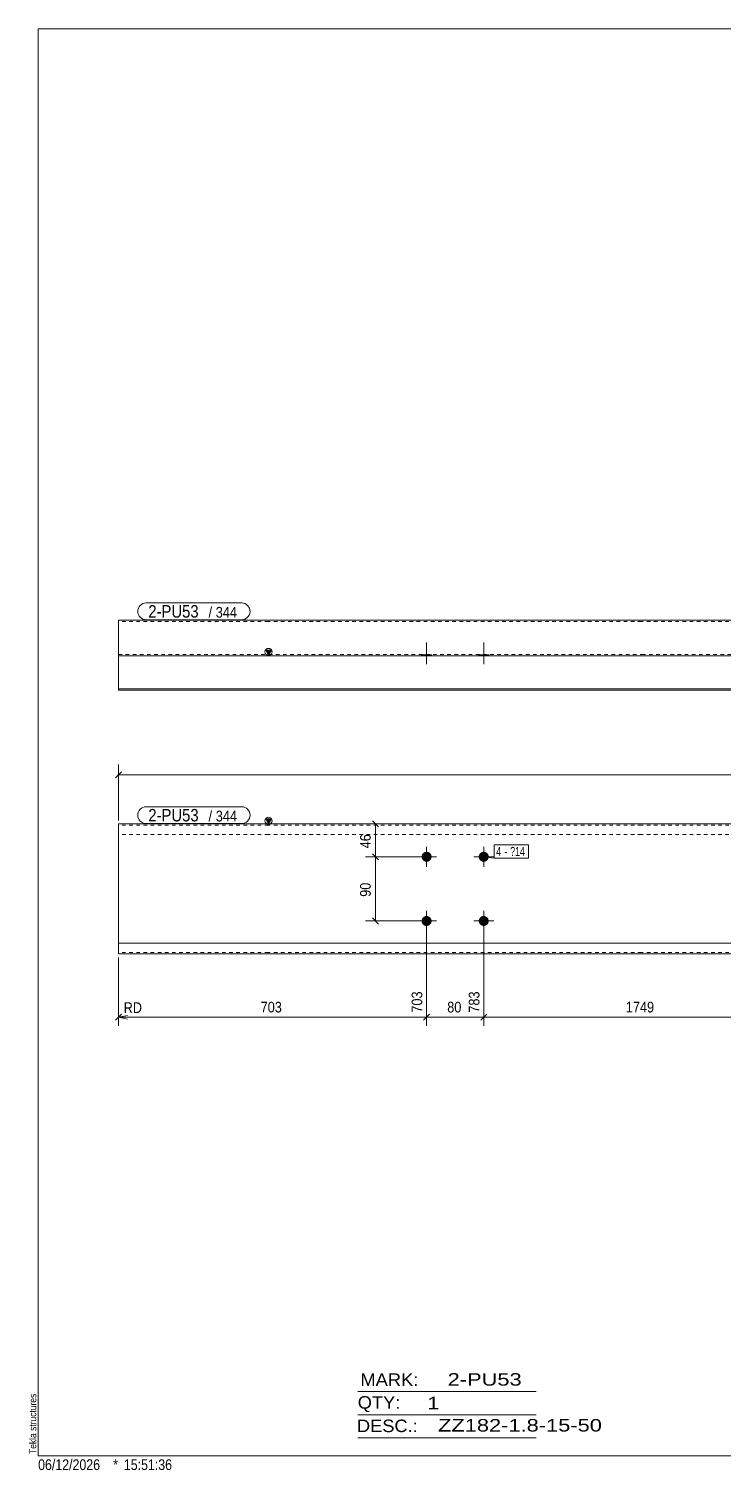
# Model space of a CAD drawing. Header units: millimetres. Extents: x 2 to 579, y 1 to 405.
# Drawn here: x 2.4 to 196.9, y 1 to 405 of the extents above; entities that cross this region are included whole.
import ezdxf

# ---------------------------------------------------------------- set-up
doc = ezdxf.new("R2010")
doc.units = ezdxf.units.MM
doc.linetypes.add('XKITLINE00', pattern=[0])
doc.linetypes.add('XKITLINE01', pattern=[4, 1, -1, 1, -1])
for name, color, linetype, lineweight in [('Bolt', 3, 'Continuous', 0), ('BoltMark', 7, 'Continuous', 0), ('Dimensions', 7, 'Continuous', 0), ('DrawingSheet', 5, 'Continuous', 0), ('OtherObjectType', 7, 'Continuous', 0), ('Part', 2, 'Continuous', 0), ('PartMark', 7, 'Continuous', 0)]:
    doc.layers.add(name, color=color, linetype=linetype, lineweight=lineweight)
doc.styles.add('ARIAL', font='ARIAL.TTF')
doc.styles.add('ARIAL_NARROW', font='ARIALN.TTF')

# ---------------------------------------------------------------- blocks, each defined once
blk = doc.blocks.new('*A1')
at = {"layer": 'Bolt'}
for points in [[(115.19, 172.88), (115.19, 172.84), (115.19, 172.81), (115.19, 172.77), (115.18, 172.74), (115.18, 172.7), (115.17, 172.67), (115.17, 172.64), (115.16, 172.6), (115.15, 172.57), (115.14, 172.54), (115.13, 172.5), (115.12, 172.47), (115.11, 172.44), (115.1, 172.41), (115.09, 172.37), (115.07, 172.34), (115.06, 172.31), (115.04, 172.28), (115.03, 172.25), (115.01, 172.22), (114.99, 172.19), (114.98, 172.16), (114.96, 172.13), (114.94, 172.1), (114.92, 172.08), (114.9, 172.05), (114.88, 172.02), (114.85, 172), (114.83, 171.97), (114.81, 171.94), (114.78, 171.92), (114.76, 171.9), (114.73, 171.87), (114.71, 171.85), (114.68, 171.83), (114.66, 171.81), (114.63, 171.79), (114.6, 171.77), (114.57, 171.75), (114.54, 171.73), (114.51, 171.71), (114.48, 171.69), (114.45, 171.68), (114.42, 171.66), (114.39, 171.64), (114.36, 171.63), (114.33, 171.62), (114.3, 171.6), (114.27, 171.59), (114.23, 171.58), (114.2, 171.57), (114.17, 171.56), (114.13, 171.55), (114.1, 171.54), (114.07, 171.54), (114.03, 171.53), (114, 171.53), (113.97, 171.52), (113.93, 171.52), (113.9, 171.51), (113.86, 171.51), (113.83, 171.51), (113.79, 171.51), (113.76, 171.51), (113.73, 171.51), (113.69, 171.51), (113.66, 171.52), (113.62, 171.52), (113.59, 171.53), (113.55, 171.53), (113.52, 171.54), (113.49, 171.54), (113.45, 171.55), (113.42, 171.56), (113.39, 171.57), (113.35, 171.58), (113.32, 171.59), (113.29, 171.6), (113.26, 171.62), (113.23, 171.63), (113.2, 171.64), (113.16, 171.66), (113.13, 171.68), (113.1, 171.69), (113.07, 171.71), (113.04, 171.73), (113.02, 171.75), (112.99, 171.77), (112.96, 171.79), (112.93, 171.81), (112.91, 171.83), (112.88, 171.85), (112.85, 171.87), (112.83, 171.9), (112.8, 171.92), (112.78, 171.94), (112.76, 171.97), (112.73, 172), (112.71, 172.02), (112.69, 172.05), (112.67, 172.08), (112.65, 172.1), (112.63, 172.13), (112.61, 172.16), (112.59, 172.19), (112.58, 172.22), (112.56, 172.25), (112.54, 172.28), (112.53, 172.31), (112.51, 172.34), (112.5, 172.37), (112.49, 172.41), (112.48, 172.44), (112.46, 172.47), (112.45, 172.5), (112.44, 172.54), (112.44, 172.57), (112.43, 172.6), (112.42, 172.64), (112.41, 172.67), (112.41, 172.7), (112.4, 172.74), (112.4, 172.77), (112.4, 172.81), (112.4, 172.84), (112.39, 172.88), (112.39, 172.91), (112.39, 172.94), (112.4, 172.98), (112.4, 173.01), (112.4, 173.05), (112.4, 173.08), (112.41, 173.12), (112.41, 173.15), (112.42, 173.18), (112.43, 173.22), (112.44, 173.25), (112.44, 173.28), (112.45, 173.32), (112.46, 173.35), (112.48, 173.38), (112.49, 173.41), (112.5, 173.45), (112.51, 173.48), (112.53, 173.51), (112.54, 173.54), (112.56, 173.57), (112.58, 173.6), (112.59, 173.63), (112.61, 173.66), (112.63, 173.69), (112.65, 173.72), (112.67, 173.74), (112.69, 173.77), (112.71, 173.8), (112.73, 173.82), (112.76, 173.85), (112.78, 173.88), (112.8, 173.9), (112.83, 173.92), (112.85, 173.95), (112.88, 173.97), (112.91, 173.99), (112.93, 174.01), (112.96, 174.03), (112.99, 174.05), (113.02, 174.07), (113.04, 174.09), (113.07, 174.11), (113.1, 174.13), (113.13, 174.14), (113.16, 174.16), (113.2, 174.18), (113.23, 174.19), (113.26, 174.2), (113.29, 174.22), (113.32, 174.23), (113.35, 174.24), (113.39, 174.25), (113.42, 174.26), (113.45, 174.27), (113.49, 174.28), (113.52, 174.28), (113.55, 174.29), (113.59, 174.29), (113.62, 174.3), (113.66, 174.3), (113.69, 174.31), (113.73, 174.31), (113.76, 174.31), (113.79, 174.31), (113.83, 174.31), (113.86, 174.31), (113.9, 174.31), (113.93, 174.3), (113.97, 174.3), (114, 174.29), (114.03, 174.29), (114.07, 174.28), (114.1, 174.28), (114.13, 174.27), (114.17, 174.26), (114.2, 174.25), (114.23, 174.24), (114.27, 174.23), (114.3, 174.22), (114.33, 174.2), (114.36, 174.19), (114.39, 174.18), (114.42, 174.16), (114.45, 174.14), (114.48, 174.13), (114.51, 174.11), (114.54, 174.09), (114.57, 174.07), (114.6, 174.05), (114.63, 174.03), (114.66, 174.01), (114.68, 173.99), (114.71, 173.97), (114.73, 173.95), (114.76, 173.92), (114.78, 173.9), (114.81, 173.88), (114.83, 173.85), (114.85, 173.82), (114.88, 173.8), (114.9, 173.77), (114.92, 173.74), (114.94, 173.72), (114.96, 173.69), (114.98, 173.66), (114.99, 173.63), (115.01, 173.6), (115.03, 173.57), (115.04, 173.54), (115.06, 173.51), (115.07, 173.48), (115.09, 173.45), (115.1, 173.41), (115.11, 173.38), (115.12, 173.35), (115.13, 173.32), (115.14, 173.28), (115.15, 173.25), (115.16, 173.22), (115.17, 173.18), (115.17, 173.15), (115.18, 173.12), (115.18, 173.08), (115.19, 173.05), (115.19, 173.01), (115.19, 172.98), (115.19, 172.94), (115.19, 172.91)], [(131.19, 172.88), (131.19, 172.84), (131.19, 172.81), (131.19, 172.77), (131.18, 172.74), (131.18, 172.7), (131.17, 172.67), (131.17, 172.64), (131.16, 172.6), (131.15, 172.57), (131.14, 172.54), (131.13, 172.5), (131.12, 172.47), (131.11, 172.44), (131.1, 172.41), (131.09, 172.37), (131.07, 172.34), (131.06, 172.31), (131.04, 172.28), (131.03, 172.25), (131.01, 172.22), (130.99, 172.19), (130.98, 172.16), (130.96, 172.13), (130.94, 172.1), (130.92, 172.08), (130.9, 172.05), (130.88, 172.02), (130.85, 172), (130.83, 171.97), (130.81, 171.94), (130.78, 171.92), (130.76, 171.9), (130.73, 171.87), (130.71, 171.85), (130.68, 171.83), (130.66, 171.81), (130.63, 171.79), (130.6, 171.77), (130.57, 171.75), (130.54, 171.73), (130.51, 171.71), (130.48, 171.69), (130.45, 171.68), (130.42, 171.66), (130.39, 171.64), (130.36, 171.63), (130.33, 171.62), (130.3, 171.6), (130.27, 171.59), (130.23, 171.58), (130.2, 171.57), (130.17, 171.56), (130.13, 171.55), (130.1, 171.54), (130.07, 171.54), (130.03, 171.53), (130, 171.53), (129.97, 171.52), (129.93, 171.52), (129.9, 171.51), (129.86, 171.51), (129.83, 171.51), (129.79, 171.51), (129.76, 171.51), (129.73, 171.51), (129.69, 171.51), (129.66, 171.52), (129.62, 171.52), (129.59, 171.53), (129.55, 171.53), (129.52, 171.54), (129.49, 171.54), (129.45, 171.55), (129.42, 171.56), (129.39, 171.57), (129.35, 171.58), (129.32, 171.59), (129.29, 171.6), (129.26, 171.62), (129.23, 171.63), (129.2, 171.64), (129.16, 171.66), (129.13, 171.68), (129.1, 171.69), (129.07, 171.71), (129.04, 171.73), (129.02, 171.75), (128.99, 171.77), (128.96, 171.79), (128.93, 171.81), (128.91, 171.83), (128.88, 171.85), (128.85, 171.87), (128.83, 171.9), (128.8, 171.92), (128.78, 171.94), (128.76, 171.97), (128.73, 172), (128.71, 172.02), (128.69, 172.05), (128.67, 172.08), (128.65, 172.1), (128.63, 172.13), (128.61, 172.16), (128.59, 172.19), (128.58, 172.22), (128.56, 172.25), (128.54, 172.28), (128.53, 172.31), (128.51, 172.34), (128.5, 172.37), (128.49, 172.41), (128.48, 172.44), (128.46, 172.47), (128.45, 172.5), (128.44, 172.54), (128.44, 172.57), (128.43, 172.6), (128.42, 172.64), (128.41, 172.67), (128.41, 172.7), (128.4, 172.74), (128.4, 172.77), (128.4, 172.81), (128.4, 172.84), (128.39, 172.88), (128.39, 172.91), (128.39, 172.94), (128.4, 172.98), (128.4, 173.01), (128.4, 173.05), (128.4, 173.08), (128.41, 173.12), (128.41, 173.15), (128.42, 173.18), (128.43, 173.22), (128.44, 173.25), (128.44, 173.28), (128.45, 173.32), (128.46, 173.35), (128.48, 173.38), (128.49, 173.41), (128.5, 173.45), (128.51, 173.48), (128.53, 173.51), (128.54, 173.54), (128.56, 173.57), (128.58, 173.6), (128.59, 173.63), (128.61, 173.66), (128.63, 173.69), (128.65, 173.72), (128.67, 173.74), (128.69, 173.77), (128.71, 173.8), (128.73, 173.82), (128.76, 173.85), (128.78, 173.88), (128.8, 173.9), (128.83, 173.92), (128.85, 173.95), (128.88, 173.97), (128.91, 173.99), (128.93, 174.01), (128.96, 174.03), (128.99, 174.05), (129.02, 174.07), (129.04, 174.09), (129.07, 174.11), (129.1, 174.13), (129.13, 174.14), (129.16, 174.16), (129.2, 174.18), (129.23, 174.19), (129.26, 174.2), (129.29, 174.22), (129.32, 174.23), (129.35, 174.24), (129.39, 174.25), (129.42, 174.26), (129.45, 174.27), (129.49, 174.28), (129.52, 174.28), (129.55, 174.29), (129.59, 174.29), (129.62, 174.3), (129.66, 174.3), (129.69, 174.31), (129.73, 174.31), (129.76, 174.31), (129.79, 174.31), (129.83, 174.31), (129.86, 174.31), (129.9, 174.31), (129.93, 174.3), (129.97, 174.3), (130, 174.29), (130.03, 174.29), (130.07, 174.28), (130.1, 174.28), (130.13, 174.27), (130.17, 174.26), (130.2, 174.25), (130.23, 174.24), (130.27, 174.23), (130.3, 174.22), (130.33, 174.2), (130.36, 174.19), (130.39, 174.18), (130.42, 174.16), (130.45, 174.14), (130.48, 174.13), (130.51, 174.11), (130.54, 174.09), (130.57, 174.07), (130.6, 174.05), (130.63, 174.03), (130.66, 174.01), (130.68, 173.99), (130.71, 173.97), (130.73, 173.95), (130.76, 173.92), (130.78, 173.9), (130.81, 173.88), (130.83, 173.85), (130.85, 173.82), (130.88, 173.8), (130.9, 173.77), (130.92, 173.74), (130.94, 173.72), (130.96, 173.69), (130.98, 173.66), (130.99, 173.63), (131.01, 173.6), (131.03, 173.57), (131.04, 173.54), (131.06, 173.51), (131.07, 173.48), (131.09, 173.45), (131.1, 173.41), (131.11, 173.38), (131.12, 173.35), (131.13, 173.32), (131.14, 173.28), (131.15, 173.25), (131.16, 173.22), (131.17, 173.18), (131.17, 173.15), (131.18, 173.12), (131.18, 173.08), (131.19, 173.05), (131.19, 173.01), (131.19, 172.98), (131.19, 172.94), (131.19, 172.91)], [(115.19, 154.88), (115.19, 154.84), (115.19, 154.81), (115.19, 154.77), (115.18, 154.74), (115.18, 154.7), (115.17, 154.67), (115.17, 154.64), (115.16, 154.6), (115.15, 154.57), (115.14, 154.54), (115.13, 154.5), (115.12, 154.47), (115.11, 154.44), (115.1, 154.41), (115.09, 154.37), (115.07, 154.34), (115.06, 154.31), (115.04, 154.28), (115.03, 154.25), (115.01, 154.22), (114.99, 154.19), (114.98, 154.16), (114.96, 154.13), (114.94, 154.1), (114.92, 154.08), (114.9, 154.05), (114.88, 154.02), (114.85, 154), (114.83, 153.97), (114.81, 153.94), (114.78, 153.92), (114.76, 153.9), (114.73, 153.87), (114.71, 153.85), (114.68, 153.83), (114.66, 153.81), (114.63, 153.79), (114.6, 153.77), (114.57, 153.75), (114.54, 153.73), (114.51, 153.71), (114.48, 153.69), (114.45, 153.68), (114.42, 153.66), (114.39, 153.64), (114.36, 153.63), (114.33, 153.62), (114.3, 153.6), (114.27, 153.59), (114.23, 153.58), (114.2, 153.57), (114.17, 153.56), (114.13, 153.55), (114.1, 153.54), (114.07, 153.54), (114.03, 153.53), (114, 153.53), (113.97, 153.52), (113.93, 153.52), (113.9, 153.51), (113.86, 153.51), (113.83, 153.51), (113.79, 153.51), (113.76, 153.51), (113.73, 153.51), (113.69, 153.51), (113.66, 153.52), (113.62, 153.52), (113.59, 153.53), (113.55, 153.53), (113.52, 153.54), (113.49, 153.54), (113.45, 153.55), (113.42, 153.56), (113.39, 153.57), (113.35, 153.58), (113.32, 153.59), (113.29, 153.6), (113.26, 153.62), (113.23, 153.63), (113.2, 153.64), (113.16, 153.66), (113.13, 153.68), (113.1, 153.69), (113.07, 153.71), (113.04, 153.73), (113.02, 153.75), (112.99, 153.77), (112.96, 153.79), (112.93, 153.81), (112.91, 153.83), (112.88, 153.85), (112.85, 153.87), (112.83, 153.9), (112.8, 153.92), (112.78, 153.94), (112.76, 153.97), (112.73, 154), (112.71, 154.02), (112.69, 154.05), (112.67, 154.08), (112.65, 154.1), (112.63, 154.13), (112.61, 154.16), (112.59, 154.19), (112.58, 154.22), (112.56, 154.25), (112.54, 154.28), (112.53, 154.31), (112.51, 154.34), (112.5, 154.37), (112.49, 154.41), (112.48, 154.44), (112.46, 154.47), (112.45, 154.5), (112.44, 154.54), (112.44, 154.57), (112.43, 154.6), (112.42, 154.64), (112.41, 154.67), (112.41, 154.7), (112.4, 154.74), (112.4, 154.77), (112.4, 154.81), (112.4, 154.84), (112.39, 154.88), (112.39, 154.91), (112.39, 154.94), (112.4, 154.98), (112.4, 155.01), (112.4, 155.05), (112.4, 155.08), (112.41, 155.12), (112.41, 155.15), (112.42, 155.18), (112.43, 155.22), (112.44, 155.25), (112.44, 155.28), (112.45, 155.32), (112.46, 155.35), (112.48, 155.38), (112.49, 155.41), (112.5, 155.45), (112.51, 155.48), (112.53, 155.51), (112.54, 155.54), (112.56, 155.57), (112.58, 155.6), (112.59, 155.63), (112.61, 155.66), (112.63, 155.69), (112.65, 155.72), (112.67, 155.74), (112.69, 155.77), (112.71, 155.8), (112.73, 155.82), (112.76, 155.85), (112.78, 155.88), (112.8, 155.9), (112.83, 155.92), (112.85, 155.95), (112.88, 155.97), (112.91, 155.99), (112.93, 156.01), (112.96, 156.03), (112.99, 156.05), (113.02, 156.07), (113.04, 156.09), (113.07, 156.11), (113.1, 156.13), (113.13, 156.14), (113.16, 156.16), (113.2, 156.18), (113.23, 156.19), (113.26, 156.2), (113.29, 156.22), (113.32, 156.23), (113.35, 156.24), (113.39, 156.25), (113.42, 156.26), (113.45, 156.27), (113.49, 156.28), (113.52, 156.28), (113.55, 156.29), (113.59, 156.29), (113.62, 156.3), (113.66, 156.3), (113.69, 156.31), (113.73, 156.31), (113.76, 156.31), (113.79, 156.31), (113.83, 156.31), (113.86, 156.31), (113.9, 156.31), (113.93, 156.3), (113.97, 156.3), (114, 156.29), (114.03, 156.29), (114.07, 156.28), (114.1, 156.28), (114.13, 156.27), (114.17, 156.26), (114.2, 156.25), (114.23, 156.24), (114.27, 156.23), (114.3, 156.22), (114.33, 156.2), (114.36, 156.19), (114.39, 156.18), (114.42, 156.16), (114.45, 156.14), (114.48, 156.13), (114.51, 156.11), (114.54, 156.09), (114.57, 156.07), (114.6, 156.05), (114.63, 156.03), (114.66, 156.01), (114.68, 155.99), (114.71, 155.97), (114.73, 155.95), (114.76, 155.92), (114.78, 155.9), (114.81, 155.88), (114.83, 155.85), (114.85, 155.82), (114.88, 155.8), (114.9, 155.77), (114.92, 155.74), (114.94, 155.72), (114.96, 155.69), (114.98, 155.66), (114.99, 155.63), (115.01, 155.6), (115.03, 155.57), (115.04, 155.54), (115.06, 155.51), (115.07, 155.48), (115.09, 155.45), (115.1, 155.41), (115.11, 155.38), (115.12, 155.35), (115.13, 155.32), (115.14, 155.28), (115.15, 155.25), (115.16, 155.22), (115.17, 155.18), (115.17, 155.15), (115.18, 155.12), (115.18, 155.08), (115.19, 155.05), (115.19, 155.01), (115.19, 154.98), (115.19, 154.94), (115.19, 154.91)], [(131.19, 154.88), (131.19, 154.84), (131.19, 154.81), (131.19, 154.77), (131.18, 154.74), (131.18, 154.7), (131.17, 154.67), (131.17, 154.64), (131.16, 154.6), (131.15, 154.57), (131.14, 154.54), (131.13, 154.5), (131.12, 154.47), (131.11, 154.44), (131.1, 154.41), (131.09, 154.37), (131.07, 154.34), (131.06, 154.31), (131.04, 154.28), (131.03, 154.25), (131.01, 154.22), (130.99, 154.19), (130.98, 154.16), (130.96, 154.13), (130.94, 154.1), (130.92, 154.08), (130.9, 154.05), (130.88, 154.02), (130.85, 154), (130.83, 153.97), (130.81, 153.94), (130.78, 153.92), (130.76, 153.9), (130.73, 153.87), (130.71, 153.85), (130.68, 153.83), (130.66, 153.81), (130.63, 153.79), (130.6, 153.77), (130.57, 153.75), (130.54, 153.73), (130.51, 153.71), (130.48, 153.69), (130.45, 153.68), (130.42, 153.66), (130.39, 153.64), (130.36, 153.63), (130.33, 153.62), (130.3, 153.6), (130.27, 153.59), (130.23, 153.58), (130.2, 153.57), (130.17, 153.56), (130.13, 153.55), (130.1, 153.54), (130.07, 153.54), (130.03, 153.53), (130, 153.53), (129.97, 153.52), (129.93, 153.52), (129.9, 153.51), (129.86, 153.51), (129.83, 153.51), (129.79, 153.51), (129.76, 153.51), (129.73, 153.51), (129.69, 153.51), (129.66, 153.52), (129.62, 153.52), (129.59, 153.53), (129.55, 153.53), (129.52, 153.54), (129.49, 153.54), (129.45, 153.55), (129.42, 153.56), (129.39, 153.57), (129.35, 153.58), (129.32, 153.59), (129.29, 153.6), (129.26, 153.62), (129.23, 153.63), (129.2, 153.64), (129.16, 153.66), (129.13, 153.68), (129.1, 153.69), (129.07, 153.71), (129.04, 153.73), (129.02, 153.75), (128.99, 153.77), (128.96, 153.79), (128.93, 153.81), (128.91, 153.83), (128.88, 153.85), (128.85, 153.87), (128.83, 153.9), (128.8, 153.92), (128.78, 153.94), (128.76, 153.97), (128.73, 154), (128.71, 154.02), (128.69, 154.05), (128.67, 154.08), (128.65, 154.1), (128.63, 154.13), (128.61, 154.16), (128.59, 154.19), (128.58, 154.22), (128.56, 154.25), (128.54, 154.28), (128.53, 154.31), (128.51, 154.34), (128.5, 154.37), (128.49, 154.41), (128.48, 154.44), (128.46, 154.47), (128.45, 154.5), (128.44, 154.54), (128.44, 154.57), (128.43, 154.6), (128.42, 154.64), (128.41, 154.67), (128.41, 154.7), (128.4, 154.74), (128.4, 154.77), (128.4, 154.81), (128.4, 154.84), (128.39, 154.88), (128.39, 154.91), (128.39, 154.94), (128.4, 154.98), (128.4, 155.01), (128.4, 155.05), (128.4, 155.08), (128.41, 155.12), (128.41, 155.15), (128.42, 155.18), (128.43, 155.22), (128.44, 155.25), (128.44, 155.28), (128.45, 155.32), (128.46, 155.35), (128.48, 155.38), (128.49, 155.41), (128.5, 155.45), (128.51, 155.48), (128.53, 155.51), (128.54, 155.54), (128.56, 155.57), (128.58, 155.6), (128.59, 155.63), (128.61, 155.66), (128.63, 155.69), (128.65, 155.72), (128.67, 155.74), (128.69, 155.77), (128.71, 155.8), (128.73, 155.82), (128.76, 155.85), (128.78, 155.88), (128.8, 155.9), (128.83, 155.92), (128.85, 155.95), (128.88, 155.97), (128.91, 155.99), (128.93, 156.01), (128.96, 156.03), (128.99, 156.05), (129.02, 156.07), (129.04, 156.09), (129.07, 156.11), (129.1, 156.13), (129.13, 156.14), (129.16, 156.16), (129.2, 156.18), (129.23, 156.19), (129.26, 156.2), (129.29, 156.22), (129.32, 156.23), (129.35, 156.24), (129.39, 156.25), (129.42, 156.26), (129.45, 156.27), (129.49, 156.28), (129.52, 156.28), (129.55, 156.29), (129.59, 156.29), (129.62, 156.3), (129.66, 156.3), (129.69, 156.31), (129.73, 156.31), (129.76, 156.31), (129.79, 156.31), (129.83, 156.31), (129.86, 156.31), (129.9, 156.31), (129.93, 156.3), (129.97, 156.3), (130, 156.29), (130.03, 156.29), (130.07, 156.28), (130.1, 156.28), (130.13, 156.27), (130.17, 156.26), (130.2, 156.25), (130.23, 156.24), (130.27, 156.23), (130.3, 156.22), (130.33, 156.2), (130.36, 156.19), (130.39, 156.18), (130.42, 156.16), (130.45, 156.14), (130.48, 156.13), (130.51, 156.11), (130.54, 156.09), (130.57, 156.07), (130.6, 156.05), (130.63, 156.03), (130.66, 156.01), (130.68, 155.99), (130.71, 155.97), (130.73, 155.95), (130.76, 155.92), (130.78, 155.9), (130.81, 155.88), (130.83, 155.85), (130.85, 155.82), (130.88, 155.8), (130.9, 155.77), (130.92, 155.74), (130.94, 155.72), (130.96, 155.69), (130.98, 155.66), (130.99, 155.63), (131.01, 155.6), (131.03, 155.57), (131.04, 155.54), (131.06, 155.51), (131.07, 155.48), (131.09, 155.45), (131.1, 155.41), (131.11, 155.38), (131.12, 155.35), (131.13, 155.32), (131.14, 155.28), (131.15, 155.25), (131.16, 155.22), (131.17, 155.18), (131.17, 155.15), (131.18, 155.12), (131.18, 155.08), (131.19, 155.05), (131.19, 155.01), (131.19, 154.98), (131.19, 154.94), (131.19, 154.91)]]:
    blk.add_hatch(color=3, dxfattribs=at).paths.add_polyline_path(points, flags=17)
at = {"layer": 'Bolt', "color": 3, "linetype": 'XKITLINE00', "lineweight": 0}
for p, q in [((113.79, 175.71), (113.79, 170.11)), ((129.79, 175.71), (129.79, 170.11)), ((116.59, 172.91), (110.99, 172.91)), ((132.59, 172.91), (126.99, 172.91)), ((113.79, 157.71), (113.79, 152.11)), ((129.79, 157.71), (129.79, 152.11)), ((116.59, 154.91), (110.99, 154.91)), ((132.59, 154.91), (126.99, 154.91))]:
    blk.add_line(p, q, dxfattribs=at)
blk = doc.blocks.new('*A4')
at = {"layer": 'Part'}
blk.add_hatch(color=2, dxfattribs=at).paths.add_polyline_path([(68.73, 183.51), (70.33, 183.51), (69.53, 182.11)], flags=17)
at = {"layer": 'Part', "color": 2, "linetype": 'XKITLINE00', "lineweight": 0}
for p, q in [((27.5, 182.11), (27.5, 145.71)), ((69.5, 182.11), (27.5, 182.11)), ((69.53, 182.11), (68.73, 183.51)), ((68.73, 183.51), (70.33, 183.51)), ((70.33, 183.51), (69.53, 182.11)), ((173.99, 182.11), (69.6, 182.11)), ((262.48, 182.11), (174.09, 182.11)), ((366.96, 182.11), (262.58, 182.11)), ((419.26, 182.11), (367.06, 182.11)), ((419.26, 182.11), (419.26, 145.71)), ((69.5, 148.71), (27.5, 148.71)), ((27.5, 145.71), (69.5, 145.71)), ((173.99, 148.71), (69.6, 148.71)), ((69.6, 145.71), (173.99, 145.71)), ((262.48, 148.71), (174.09, 148.71)), ((174.09, 145.71), (262.48, 145.71)), ((366.96, 148.71), (262.58, 148.71)), ((262.58, 145.71), (366.96, 145.71)), ((419.26, 148.71), (367.06, 148.71)), ((367.06, 145.71), (419.26, 145.71))]:
    blk.add_line(p, q, dxfattribs=at)
at = {"layer": 'Part', "color": 7, "linetype": 'XKITLINE01', "lineweight": 0}
for p, q in [((69.5, 181.75), (27.5, 181.75)), ((69.5, 179.11), (27.5, 179.11)), ((173.99, 181.75), (69.6, 181.75)), ((173.99, 179.11), (69.6, 179.11)), ((262.48, 181.75), (174.09, 181.75)), ((262.48, 179.11), (174.09, 179.11)), ((366.96, 181.75), (262.58, 181.75)), ((366.96, 179.11), (262.58, 179.11)), ((419.26, 181.75), (367.06, 181.75)), ((419.26, 179.11), (367.06, 179.11)), ((69.5, 146.07), (27.5, 146.07)), ((173.99, 146.07), (69.6, 146.07)), ((262.48, 146.07), (174.09, 146.07)), ((366.96, 146.07), (262.58, 146.07)), ((419.26, 146.07), (367.06, 146.07))]:
    blk.add_line(p, q, dxfattribs=at)
at = {"layer": 'Part', "color": 2, "linetype": 'XKITLINE00', "lineweight": 0}
blk.add_circle((69.53, 183.01), 1, dxfattribs=at)
blk = doc.blocks.new('*A5')
at = {"layer": 'Bolt'}
for points in [[(112.39, 229.25), (112.39, 229.61), (115.19, 229.61), (115.19, 229.25)], [(112.39, 229.25), (112.39, 229.61), (115.19, 229.61), (115.19, 229.25)], [(128.39, 229.25), (128.39, 229.61), (131.19, 229.61), (131.19, 229.25)], [(128.39, 229.25), (128.39, 229.61), (131.19, 229.61), (131.19, 229.25)]]:
    blk.add_hatch(color=3, dxfattribs=at).paths.add_polyline_path(points, flags=17)
at = {"layer": 'Bolt', "color": 3, "linetype": 'XKITLINE00', "lineweight": 0}
for p, q in [((113.79, 232.93), (113.79, 226.93)), ((113.79, 232.93), (113.79, 226.93)), ((129.79, 232.93), (129.79, 226.93)), ((129.79, 232.93), (129.79, 226.93)), ((112.39, 229.61), (112.39, 229.25)), ((112.39, 229.61), (112.39, 229.25)), ((115.19, 229.61), (115.19, 229.25)), ((115.19, 229.61), (115.19, 229.25)), ((128.39, 229.61), (128.39, 229.25)), ((128.39, 229.61), (128.39, 229.25)), ((131.19, 229.61), (131.19, 229.25)), ((131.19, 229.61), (131.19, 229.25))]:
    blk.add_line(p, q, dxfattribs=at)
blk = doc.blocks.new('*A8')
at = {"layer": 'Part'}
blk.add_hatch(color=2, dxfattribs=at).paths.add_polyline_path([(68.73, 230.83), (70.33, 230.83), (69.53, 229.43)], flags=17)
at = {"layer": 'Part', "color": 2, "linetype": 'XKITLINE00', "lineweight": 0}
for p, q in [((27.5, 219.97), (27.5, 239.25)), ((69.5, 239.25), (27.5, 239.25)), ((173.99, 239.25), (69.6, 239.25)), ((262.48, 239.25), (174.09, 239.25)), ((366.96, 239.25), (262.58, 239.25)), ((419.26, 239.25), (367.06, 239.25)), ((419.26, 239.25), (419.26, 219.97)), ((69.53, 229.43), (68.73, 230.83)), ((68.73, 230.83), (70.33, 230.83)), ((70.33, 230.83), (69.53, 229.43)), ((69.5, 229.25), (27.5, 229.25)), ((173.99, 229.25), (69.6, 229.25)), ((262.48, 229.25), (174.09, 229.25)), ((366.96, 229.25), (262.58, 229.25)), ((419.26, 229.25), (367.06, 229.25)), ((27.5, 219.61), (27.5, 219.97)), ((27.5, 219.97), (69.5, 219.97)), ((69.5, 219.61), (27.5, 219.61)), ((69.6, 219.97), (173.99, 219.97)), ((173.99, 219.61), (69.6, 219.61)), ((174.09, 219.97), (262.48, 219.97)), ((262.48, 219.61), (174.09, 219.61)), ((262.58, 219.97), (366.96, 219.97)), ((366.96, 219.61), (262.58, 219.61)), ((367.06, 219.97), (419.26, 219.97)), ((419.26, 219.61), (367.06, 219.61)), ((419.26, 219.97), (419.26, 219.61))]:
    blk.add_line(p, q, dxfattribs=at)
at = {"layer": 'Part', "color": 7, "linetype": 'XKITLINE01', "lineweight": 0}
for p, q in [((69.5, 238.89), (27.5, 238.89)), ((173.99, 238.89), (69.6, 238.89)), ((262.48, 238.89), (174.09, 238.89)), ((366.96, 238.89), (262.58, 238.89)), ((419.26, 238.89), (367.06, 238.89)), ((27.5, 229.61), (69.5, 229.61)), ((69.6, 229.61), (173.99, 229.61)), ((174.09, 229.61), (262.48, 229.61)), ((262.58, 229.61), (366.96, 229.61)), ((367.06, 229.61), (419.26, 229.61))]:
    blk.add_line(p, q, dxfattribs=at)
at = {"layer": 'Part', "color": 2, "linetype": 'XKITLINE00', "lineweight": 0}
blk.add_circle((69.53, 230.33), 1, dxfattribs=at)
blk = doc.blocks.new('*A9')
at = {"layer": 'DrawingSheet', "color": 5, "linetype": 'XKITLINE00', "lineweight": 0}
for p, q in [((579, 405), (5, 405)), ((5, 405), (5, 5)), ((579, 5), (579, 405)), ((5, 5), (579, 5))]:
    blk.add_line(p, q, dxfattribs=at)
at = {"layer": 'DrawingSheet', "color": 5, "style": 'ARIAL', "width": 0.85}
blk.add_text('Tekla structures', height=2, rotation=90, dxfattribs=at).set_placement((4.5, 5.5))
blk = doc.blocks.new('*A13')
at = {"layer": 'OtherObjectType', "color": 6, "linetype": 'XKITLINE00', "lineweight": 0}
for p, q in [((94.5, 23), (144.5, 23)), ((94.5, 16.5), (144.5, 16.5)), ((94.5, 10), (144.5, 10))]:
    blk.add_line(p, q, dxfattribs=at)
at = {"layer": 'OtherObjectType', "color": 6, "style": 'ARIAL_NARROW'}
for s, width, p in [('MARK:', 1.275, (95.27, 24.58)), ('2-PU53', 1.525501, (119.69, 24.65)), ('QTY:', 1.275, (94.5, 18.19)), ('1', 1.525501, (113.99, 18.05)), ('DESC.:', 1.275, (94.29, 11.63)), ('ZZ182-1.8-15-50', 1.525501, (117, 11.79))]:
    blk.add_text(s, height=3.5, dxfattribs=dict(at, width=width)).set_placement(p)
blk = doc.blocks.new('*A16')
at = {"layer": 'OtherObjectType', "color": 7, "style": 'ARIAL_NARROW', "width": 1.008832}
for s, p in [('06/12/2026', (4.99, 1)), ('15:51:36', (29, 1)), ('*', (26, 1))]:
    blk.add_text(s, height=3, dxfattribs=at).set_placement(p)
blk = doc.blocks.new('*A19')
at = {"layer": 'Dimensions', "color": 7, "linetype": 'XKITLINE00', "lineweight": 0}
for p, q in [((98.65, 173.76), (100.35, 172.06)), ((112.79, 172.91), (96.65, 172.91)), ((99.5, 154.91), (99.5, 172.91)), ((112.79, 154.91), (96.65, 154.91)), ((98.65, 155.76), (100.35, 154.06))]:
    blk.add_line(p, q, dxfattribs=at)
at = {"layer": 'Dimensions', "color": 3}
for p in [(99.5, 172.91), (99.5, 154.91)]:
    blk.add_point(p, dxfattribs=at)
at = {"layer": 'Dimensions', "color": 3, "style": 'ARIAL', "width": 0.85}
blk.add_text('90', height=3, rotation=90.0002, dxfattribs=at).set_placement((98.15, 161.68))
blk = doc.blocks.new('*A20')
at = {"layer": 'Dimensions', "color": 7, "linetype": 'XKITLINE00', "lineweight": 0}
for p, q in [((112.79, 182.11), (96.65, 182.11)), ((98.65, 182.96), (100.35, 181.26)), ((99.5, 172.91), (99.5, 182.11)), ((98.65, 173.76), (100.35, 172.06)), ((112.79, 172.91), (96.65, 172.91))]:
    blk.add_line(p, q, dxfattribs=at)
at = {"layer": 'Dimensions', "color": 3}
for p in [(99.5, 182.11), (99.5, 172.91)]:
    blk.add_point(p, dxfattribs=at)
at = {"layer": 'Dimensions', "color": 3, "style": 'ARIAL', "width": 0.85}
blk.add_text('46', height=3, rotation=90.0002, dxfattribs=at).set_placement((98.15, 175.28))
blk = doc.blocks.new('*A21')
at = {"layer": 'Dimensions', "color": 7, "linetype": 'XKITLINE00', "lineweight": 0}
for p, q in [((27.5, 183.11), (27.5, 198.76)), ((419.26, 183.11), (419.26, 198.76)), ((28.35, 196.76), (26.65, 195.06)), ((27.5, 195.91), (419.26, 195.91)), ((420.11, 196.76), (418.41, 195.06))]:
    blk.add_line(p, q, dxfattribs=at)
at = {"layer": 'Dimensions', "color": 3}
for p in [(27.5, 195.91), (419.26, 195.91)]:
    blk.add_point(p, dxfattribs=at)
at = {"layer": 'Dimensions', "color": 3, "style": 'ARIAL', "width": 0.85}
blk.add_text('3692', height=3, dxfattribs=at).set_placement((218.93, 197.26))
blk = doc.blocks.new('*A22')
at = {"layer": 'Dimensions', "color": 7, "linetype": 'XKITLINE00', "lineweight": 0}
for p, q in [((113.79, 153.91), (113.79, 125.51)), ((27.5, 144.71), (27.5, 125.51)), ((27.5, 144.71), (27.5, 125.51)), ((28.35, 128.76), (26.65, 127.06)), ((30, 128.41), (27.5, 127.91)), ((27.5, 127.91), (113.79, 127.91)), ((30, 127.41), (27.5, 127.91)), ((34.72, 127.91), (27.5, 127.91)), ((114.64, 128.76), (112.95, 127.06))]:
    blk.add_line(p, q, dxfattribs=at)
at = {"layer": 'Dimensions', "color": 3}
for p in [(27.5, 127.91), (113.79, 127.91)]:
    blk.add_point(p, dxfattribs=at)
at = {"layer": 'Dimensions', "color": 7}
blk.add_point((27.5, 127.91), dxfattribs=at)
at = {"layer": 'Dimensions', "color": 3, "style": 'ARIAL', "width": 0.85}
blk.add_text('703', height=3, rotation=90.0002, dxfattribs=at).set_placement((112.59, 129.21))
for s, p in [('RD', (28.94, 129.11)), ('703', (67.31, 129.26))]:
    blk.add_text(s, height=3, dxfattribs=at).set_placement(p)
blk = doc.blocks.new('*A23')
at = {"layer": 'Dimensions', "color": 7, "linetype": 'XKITLINE00', "lineweight": 0}
for p, q in [((113.79, 153.91), (113.79, 125.51)), ((129.79, 153.91), (129.79, 125.51)), ((114.64, 128.76), (112.95, 127.06)), ((113.79, 127.91), (129.79, 127.91)), ((130.64, 128.76), (128.95, 127.06))]:
    blk.add_line(p, q, dxfattribs=at)
at = {"layer": 'Dimensions', "color": 3}
for p in [(113.79, 127.91), (129.79, 127.91)]:
    blk.add_point(p, dxfattribs=at)
at = {"layer": 'Dimensions', "color": 3, "style": 'ARIAL', "width": 0.85}
blk.add_text('783', height=3, rotation=90.0002, dxfattribs=at).set_placement((128.59, 129.21))
blk.add_text('80', height=3, dxfattribs=at).set_placement((119.57, 129.26))
blk = doc.blocks.new('*A24')
at = {"layer": 'Dimensions', "color": 7, "linetype": 'XKITLINE00', "lineweight": 0}
for p, q in [((129.79, 153.91), (129.79, 125.51)), ((218.28, 153.91), (218.28, 125.51)), ((130.64, 128.76), (128.95, 127.06)), ((129.79, 127.91), (218.28, 127.91)), ((219.13, 128.76), (217.43, 127.06))]:
    blk.add_line(p, q, dxfattribs=at)
at = {"layer": 'Dimensions', "color": 3}
for p in [(129.79, 127.91), (218.28, 127.91)]:
    blk.add_point(p, dxfattribs=at)
at = {"layer": 'Dimensions', "color": 3, "style": 'ARIAL', "width": 0.85}
blk.add_text('2532', height=3, rotation=90.0002, dxfattribs=at).set_placement((217.08, 129.21))
blk.add_text('1749', height=3, dxfattribs=at).set_placement((169.59, 129.26))
blk = doc.blocks.new('*A30')
at = {"layer": 'BoltMark', "color": 7, "linetype": 'XKITLINE00', "lineweight": 0}
for p, q in [((132.7, 176.26), (142.38, 176.26)), ((132.7, 172.56), (132.7, 176.26)), ((142.38, 172.56), (142.38, 176.26)), ((129.79, 172.91), (132.7, 172.56)), ((132.7, 172.56), (142.38, 172.56))]:
    blk.add_line(p, q, dxfattribs=at)
at = {"layer": 'BoltMark', "color": 3, "style": 'ARIAL_NARROW', "width": 0.85}
for s, p in [('4', (133.3, 173.16)), ('-', (135.57, 173.16)), ('?14', (137.23, 173.16))]:
    blk.add_text(s, height=2.5, dxfattribs=at).set_placement(p)
blk = doc.blocks.new('*A31')
at = {"layer": 'PartMark', "color": 7, "linetype": 'XKITLINE00', "lineweight": 0}
for p, q in [((35.25, 186.91), (62.01, 186.91)), ((35.25, 182.21), (62.01, 182.21))]:
    blk.add_line(p, q, dxfattribs=at)
for centre, start, end in [((35.25, 184.56), 90, 270), ((62.01, 184.56), 270, 90)]:
    blk.add_arc(centre, 2.35, start, end, dxfattribs=at)
at = {"layer": 'PartMark', "color": 1, "style": 'ARIAL', "width": 0.85}
blk.add_text('2-PU53', height=3.5, dxfattribs=at).set_placement((35.85, 182.81))
at = {"layer": 'PartMark', "color": 3, "style": 'ARIAL', "width": 0.85}
for s, p in [('/', (52.73, 182.81)), ('344', (54.74, 182.81))]:
    blk.add_text(s, height=3, dxfattribs=at).set_placement(p)
blk = doc.blocks.new('*A33')
at = {"layer": 'PartMark', "color": 7, "linetype": 'XKITLINE00', "lineweight": 0}
for p, q in [((35.25, 244.05), (62.01, 244.05)), ((35.25, 239.35), (62.01, 239.35))]:
    blk.add_line(p, q, dxfattribs=at)
for centre, start, end in [((35.25, 241.7), 90, 270), ((62.01, 241.7), 270, 90)]:
    blk.add_arc(centre, 2.35, start, end, dxfattribs=at)
at = {"layer": 'PartMark', "color": 1, "style": 'ARIAL', "width": 0.85}
blk.add_text('2-PU53', height=3.5, dxfattribs=at).set_placement((35.85, 239.95))
at = {"layer": 'PartMark', "color": 3, "style": 'ARIAL', "width": 0.85}
for s, p in [('/', (52.73, 239.95)), ('344', (54.74, 239.95))]:
    blk.add_text(s, height=3, dxfattribs=at).set_placement(p)

msp = doc.modelspace()

# ---------------------------------------------------------------- block references
at = {"lineweight": 0}
for name in ['*A9', '*A33', '*A5', '*A21', '*A31', '*A20', '*A19', '*A1', '*A30', '*A22', '*A23', '*A24', '*A13', '*A16']:
    msp.add_blockref(name, (0, 0), dxfattribs=at)
at = {"layer": 'Part', "lineweight": 0}
for name in ['*A8', '*A4']:
    msp.add_blockref(name, (0, 0), dxfattribs=at)

doc.saveas('drawing.dxf')
